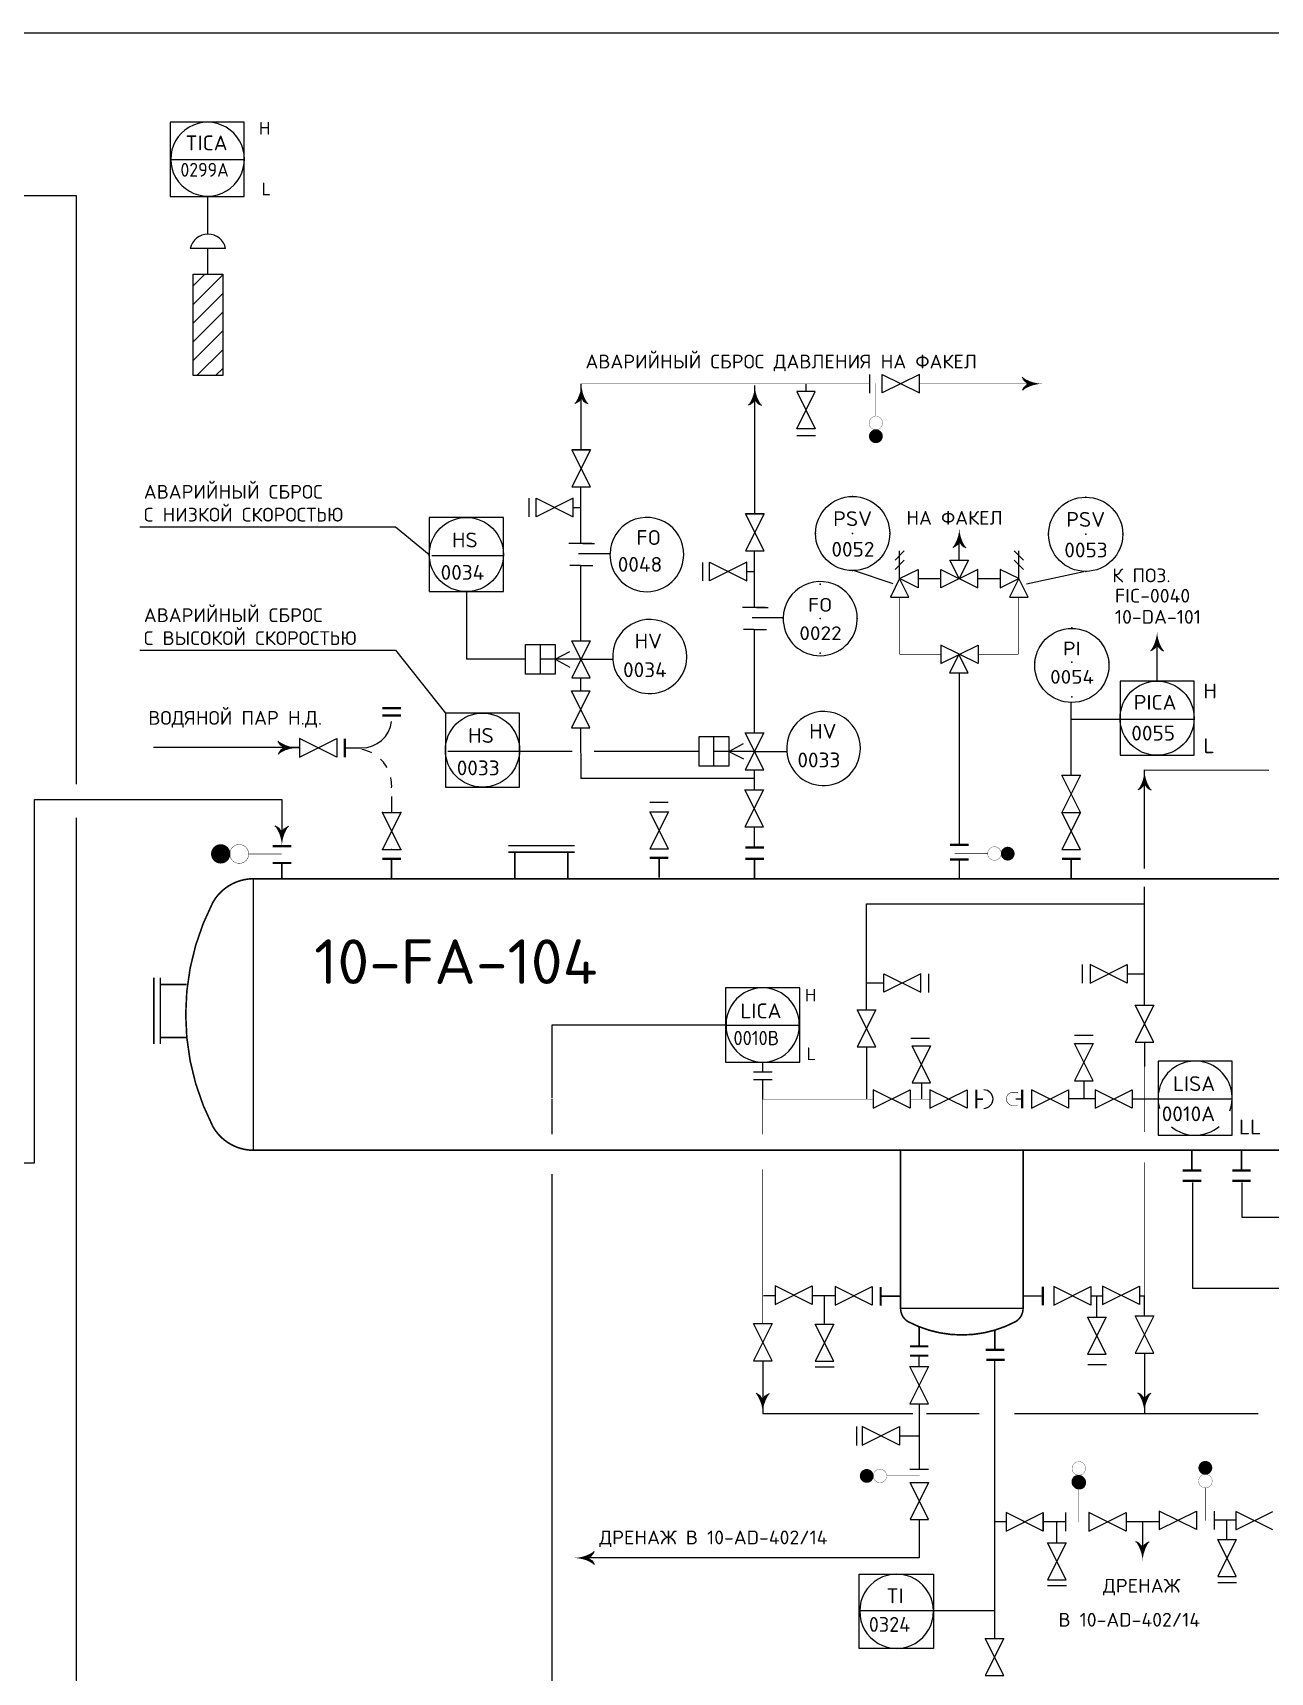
# Model space of a CAD drawing. Extents: x 270 to 589, y 86 to 206.
# Drawn here: x 407.94 to 419.62, y 100.12 to 115.6 of the extents above; entities that cross this region are included whole.
import ezdxf
from ezdxf.enums import TextEntityAlignment as Align

# ---------------------------------------------------------------- set-up
doc = ezdxf.new("R2010")
doc.units = 0
doc.header["$MEASUREMENT"] = 0
for name, pattern in [('DASH', [0.15625, 0.09375, -0.0625]), ('SDASH', [0.09375, 0.046875, -0.046875]), ('SOFTWARE', [0.6875, 0.5, -0.1875])]:
    doc.linetypes.add(name, pattern=pattern)
doc.layers.get('0').update_dxf_attribs({"linetype": 'CONTINUOUS'})
for name, color, linetype in [('IN-ATTRIBS', 7, 'CONTINUOUS'), ('IN-EQUIPMENT', 7, 'CONTINUOUS'), ('IN-INST-TAP', 7, 'CONTINUOUS'), ('IN-INSTRUMENT', 7, 'SDASH'), ('IN-MAJ-PROC', 3, 'CONTINUOUS'), ('IN-MIN-PROC', 7, 'CONTINUOUS')]:
    doc.layers.add(name, color=color, linetype=linetype)
doc.styles.add('ATTRIBS', font='SIMPLEX', dxfattribs={"width": 0.8, "height": 0.125})
doc.styles.add('NARROW', font='simplex', dxfattribs={"width": 0.75, "height": 0.1})
doc.styles.add('S1', font='SIMPLEX.shx')
doc.styles.add('SIMPLEX', font='SIMPLEX')

# ---------------------------------------------------------------- blocks, each defined once
blk = doc.blocks.new('BUBTEXT')
at = {"layer": 'IN-ATTRIBS'}
for p in [(0, 0.25), (-0.25, 0), (0, 0), (0.25, 0), (0, -0.25)]:
    blk.add_point(p, dxfattribs=at)
at = {"layer": 'IN-ATTRIBS', "flags": 1}
for tag, style, width, p in [('IDNUM', 'ATTRIBS', 0.8, (0.009, 0.584)), ('DWGNO', 'ATTRIBS', 0.8, (0.003, 0.447)), ('FILENO', 'ATTRIBS', 0.8, (-0.003, 0.311)), ('LOC', 'ATTRIBS', 0.8, (-0.08, -0.422)), ('SIG', 'ATTRIBS', 0.8, (-0.087, -0.563)), ('INSTALL', 'ATTRIBS', 0.8, (-0.087, -0.699)), ('SERV', 'ATTRIBS', 0.8, (-0.083, -0.838)), ('DATE', 'ATTRIBS', 0.8, (-0.088, -0.969)), ('DES', 'NARROW', 0.75, (-0.087, -1.102)), ('CSYS', 'NARROW', 0.75, (-0.087, -1.243))]:
    blk.add_attdef(tag, text='', height=0.1, dxfattribs=dict(at, style=style, width=width)).set_placement(p, align=Align.CENTER)
at = {"layer": 'IN-ATTRIBS', "style": 'ATTRIBS', "flags": 1}
blk.add_attdef('SYSCDI', text='', height=0.1, dxfattribs=at).set_placement((-0.312, 0.312), align=Align.RIGHT)
at = {"layer": 'IN-ATTRIBS', "style": 'S1'}
for tag, p in [('XT', (0.324, 0.257)), ('A1', (0.323, 0.115)), ('A2', (0.323, -0.035)), ('A3', (0.323, -0.185)), ('RES', (0.323, -0.342))]:
    blk.add_attdef(tag, p, '', height=0.1, dxfattribs=at)
at = {"layer": 'IN-ATTRIBS', "style": 'ATTRIBS'}
blk.add_attdef('SYSCDV', text='', height=0.1, dxfattribs=at).set_placement((-0.312, 0.141), align=Align.RIGHT)
at = {"layer": 'IN-ATTRIBS', "style": 'S1'}
for tag, p in [('INSTTYPE', (0, 0.05)), ('TAGNUM', (0.002, -0.156)), ('MD', (0.402, -0.565)), ('SZ', (0.402, -0.696))]:
    blk.add_attdef(tag, text='', height=0.1, dxfattribs=at).set_placement(p, align=Align.CENTER)

msp = doc.modelspace()

# ---------------------------------------------------------------- hatches: boundary and pattern name
at = {"linetype": 'CONTINUOUS'}
h = msp.add_hatch(dxfattribs=at)
h.set_pattern_fill('ANSI31', style=0)
h.set_pattern_definition([(45, (18.39103, 0.56896), (-0.088388348, 0.088388348), [])])
h.paths.add_polyline_path([(409.455, 113.32), (409.735, 113.32), (409.735, 112.361), (409.455, 112.361)])
h = msp.add_hatch(dxfattribs=at)
h.set_pattern_fill('ANSI31', color=2, scale=0.001, style=0)
h.set_pattern_definition([(45, (135.90050291, 98.81970288), (-8.838834765e-05, 8.838834765e-05), [])])
edge = h.paths.add_edge_path()
edge.add_arc((417.815, 101.917), 0.0638, 180, 360)
edge.add_arc((417.815, 101.917), 0.0637, 0, 180)
at = {"layer": 'IN-MIN-PROC'}
msp.add_hatch(color=2, dxfattribs=at).paths.add_polyline_path([(417.144, 107.786, 1), (417.144, 107.913, 0.362032), (417.082, 107.861, -0.084037), (417.081, 107.84, 0.369801)])

# ---------------------------------------------------------------- linework, layer by layer
at = {"color": 6, "linetype": 'CONTINUOUS'}
msp.add_line((271.084, 115.597), (567.702, 115.597, 0.558), dxfattribs=at)
at = {"linetype": 'CONTINUOUS'}
for p, q in [((409.238, 114.402), (409.938, 114.402)), ((414.481, 106.232), (415.177, 106.232)), ((417.019, 100.702), (415.743, 100.702))]:
    msp.add_line(p, q, dxfattribs=at)
at = {"color": 5, "linetype": 'CONTINUOUS'}
for p, q in [((392.348, 114.062), (408.352, 114.062)), ((408.352, 114.062), (408.352, 108.505)), ((413.115, 110.777), (413.115, 111.312)), ((416.687, 110.623), (416.687, 110.801)), ((414.755, 110.375), (414.755, 110.707)), ((413.116, 109.859), (413.115, 110.568)), ((414.753, 110.173), (414.753, 110.482)), ((416.299, 110.446), (416.512, 110.446)), ((416.862, 110.446), (417.074, 110.446)), ((414.754, 108.991), (414.754, 109.964)), ((413.116, 109.386), (413.116, 109.509)), ((413.117, 108.56), (413.116, 109.037)), ((410.462, 108.85), (409.082, 108.85)), ((414.754, 108.453), (414.754, 108.64)), ((418.436, 108.64), (419.609, 108.637)), ((408.352, 108.188), (408.352, 95.095)), ((414.755, 107.908), (414.755, 108.102)), ((415.81, 106.375), (415.81, 107.376)), ((415.974, 106.628), (415.809, 106.628)), ((418.272, 106.714), (418.437, 106.714)), ((414.831, 105.533), (414.831, 105.718)), ((417.864, 105.707), (417.864, 105.536)), ((417.968, 105.534), (417.719, 105.534)), ((418.888, 104.747), (418.888, 103.749)), ((419.354, 104.747), (419.354, 104.419)), ((419.354, 104.419), (419.715, 104.419)), ((415.415, 103.409), (415.415, 103.678)), ((417.985, 103.475), (417.985, 103.675)), ((418.435, 103.486), (418.435, 103.677)), ((418.888, 103.749), (419.708, 103.749)), ((414.831, 103.064), (414.831, 102.565)), ((418.435, 103.136), (418.435, 102.569)), ((414.831, 102.565), (416.248, 102.565)), ((416.377, 102.565), (416.873, 102.565)), ((417.207, 102.565), (419.507, 102.565)), ((416.121, 102.355), (416.313, 102.355)), ((417.019, 101.546), (417.126, 101.546)), ((417.479, 101.546), (417.694, 101.546)), ((417.608, 101.345), (417.608, 101.546)), ((418.261, 101.546), (418.576, 101.546)), ((419.097, 101.561), (419.297, 101.561))]:
    msp.add_line(p, q, dxfattribs=at)
at = {"color": 7, "linetype": 'CONTINUOUS'}
for p, q in [((409.595, 113.697), (409.595, 114.056)), ((409.595, 113.56), (409.428, 113.56)), ((409.595, 113.32), (409.595, 113.56)), ((409.761, 113.56), (409.595, 113.56)), ((408.951, 110.934), (411.365, 110.934)), ((411.365, 110.934), (411.684, 110.673)), ((412.382, 110.66), (411.707, 110.66)), ((413.386, 110.68), (413.093, 110.68)), ((414.753, 110.482), (414.754, 110.707)), ((415.024, 110.075), (414.731, 110.075)), ((408.951, 109.769), (411.365, 109.769)), ((411.365, 109.769), (411.836, 109.177)), ((412.873, 109.684), (413.012, 109.756)), ((412.593, 109.684), (412.034, 109.684)), ((412.873, 109.684), (413.012, 109.611)), ((418.902, 109.115), (418.227, 109.115)), ((410.46, 108.848), (410.395, 108.848)), ((412.534, 108.815), (411.859, 108.815)), ((414.511, 108.815), (414.65, 108.888)), ((414.511, 108.815), (414.65, 108.743)), ((414.481, 106.232), (412.84, 106.232)), ((412.84, 106.232), (412.84, 105.542)), ((414.831, 105.789), (414.831, 105.882))]:
    msp.add_line(p, q, dxfattribs=at)
at = {"color": 2}
for p, q in [((415.96, 112.198), (415.96, 112.373)), ((415.96, 112.373), (416.31, 112.198)), ((416.31, 112.373), (415.96, 112.198)), ((416.31, 112.198), (416.31, 112.373)), ((416.081, 110.621), (416.168, 110.708)), ((416.124, 110.446), (416.124, 110.708)), ((417.206, 110.708), (417.293, 110.621)), ((417.249, 110.446), (417.249, 110.708)), ((416.081, 110.533), (416.168, 110.621)), ((416.124, 110.446), (416.299, 110.533)), ((416.299, 110.533), (416.299, 110.358)), ((416.599, 110.621), (416.774, 110.621)), ((416.687, 110.446), (416.599, 110.621)), ((416.774, 110.621), (416.687, 110.446)), ((417.249, 110.446), (417.074, 110.533)), ((417.074, 110.533), (417.074, 110.358)), ((417.206, 110.621), (417.293, 110.533)), ((416.124, 110.446), (416.037, 110.271)), ((416.299, 110.358), (416.124, 110.446)), ((416.212, 110.271), (416.124, 110.446)), ((417.074, 110.358), (417.249, 110.446)), ((417.249, 110.446), (417.162, 110.271)), ((417.337, 110.271), (417.249, 110.446)), ((416.037, 110.271), (416.212, 110.271)), ((417.162, 110.271), (417.337, 110.271)), ((412.733, 109.544), (412.733, 109.824)), ((416.684, 109.73), (416.596, 109.555)), ((416.771, 109.555), (416.684, 109.73)), ((413.121, 109.684), (412.733, 109.684)), ((416.596, 109.555), (416.771, 109.555)), ((413.025, 109.386), (413.2, 109.386)), ((413.2, 109.386), (413.025, 109.036)), ((413.2, 109.036), (413.025, 109.386)), ((413.025, 109.036), (413.2, 109.036)), ((414.371, 108.675), (414.371, 108.955)), ((414.759, 108.815), (414.371, 108.815)), ((414.664, 108.452), (414.839, 108.452)), ((414.839, 108.452), (414.664, 108.102)), ((414.839, 108.102), (414.664, 108.452)), ((414.664, 108.102), (414.839, 108.102)), ((416.231, 106.108), (416.406, 106.108)), ((416.416, 105.687), (416.241, 106.037)), ((416.241, 106.037), (416.416, 106.037)), ((416.416, 106.037), (416.241, 105.687)), ((417.776, 106.136), (417.951, 106.136)), ((417.951, 106.057), (417.776, 105.707)), ((417.951, 105.707), (417.776, 106.057)), ((417.776, 106.057), (417.951, 106.057)), ((414.744, 105.789), (414.919, 105.789)), ((414.744, 105.718), (414.919, 105.718)), ((416.241, 105.687), (416.416, 105.687)), ((417.776, 105.707), (417.951, 105.707)), ((416.397, 101.566), (416.222, 101.916)), ((416.397, 101.916), (416.222, 101.566)), ((416.222, 101.916), (416.397, 101.916)), ((416.222, 101.566), (416.397, 101.566)), ((418.575, 101.47), (418.925, 101.645)), ((418.925, 101.47), (418.575, 101.645)), ((418.925, 101.645), (418.925, 101.47)), ((419.647, 101.467), (419.297, 101.642)), ((419.297, 101.467), (419.647, 101.642))]:
    msp.add_line(p, q, dxfattribs=at)
at = {"color": 2, "linetype": 'CONTINUOUS'}
for p, q in [((415.329, 111.794), (415.154, 111.794)), ((412.627, 111.028), (412.627, 111.204)), ((413.22, 110.777), (413.001, 110.777)), ((413.134, 110.777), (413.244, 110.777)), ((413.11, 110.568), (413.011, 110.568)), ((413.11, 110.568), (413.229, 110.568)), ((414.265, 110.423), (414.265, 110.599)), ((414.859, 110.173), (414.639, 110.173)), ((414.772, 110.173), (414.882, 110.173)), ((414.748, 109.964), (414.649, 109.964)), ((414.748, 109.964), (414.867, 109.964)), ((413.066, 109.509), (413.153, 109.509)), ((417.846, 106.802), (417.846, 106.628)), ((416.401, 106.54), (416.401, 106.715)), ((416.308, 103.008), (416.308, 103.112)), ((415.328, 103.005), (415.506, 103.005)), ((417.899, 103.029), (418.076, 103.029)), ((415.717, 102.442), (415.717, 102.264)), ((417.291, 101.546), (417.311, 101.546)), ((417.521, 100.942), (417.699, 100.942)), ((419.126, 100.972), (419.304, 100.972))]:
    msp.add_line(p, q, dxfattribs=at)
at = {"color": 3, "linetype": 'CONTINUOUS'}
for p, q in [((407.956, 108.36), (408.746, 108.36)), ((408.746, 108.36), (410.293, 108.36)), ((400.118, 104.931), (407.956, 104.931))]:
    msp.add_line(p, q, dxfattribs=at)
for points in [[(409.938, 114.348), (409.938, 114.752), (409.238, 114.752), (409.238, 114.348)], [(409.238, 114.348), (409.238, 114.052), (409.938, 114.052), (409.938, 114.348)], [(415.181, 106.178), (415.181, 106.582), (414.481, 106.582), (414.481, 106.178)], [(414.481, 106.178), (414.481, 105.882), (415.181, 105.882), (415.181, 106.178)], [(415.743, 100.645), (415.743, 101.049), (416.443, 101.049), (416.443, 100.645)], [(416.443, 100.645), (416.443, 100.349), (415.743, 100.349), (415.743, 100.645)]]:
    msp.add_lwpolyline(points)
at = {"color": 7, "linetype": 'CONTINUOUS'}
msp.add_lwpolyline([(409.455, 113.32), (409.735, 113.32), (409.735, 112.361), (409.455, 112.361)], close=True, dxfattribs=at)
at = {"color": 5}
for points in [[(417.345, 112.284, -0.206864), (417.283, 112.347)], [(417.345, 112.284, 0.206864), (417.283, 112.222)], [(413.119, 112.159, -0.206864), (413.057, 112.097, -0.206864)], [(413.119, 112.159, 0.206864), (413.182, 112.097, 0.206864)], [(414.757, 112.143, -0.206864), (414.695, 112.081, -0.206864)], [(414.757, 112.143, 0.206864), (414.82, 112.081, 0.206864)], [(416.687, 110.801, -0.206864), (416.625, 110.738, -0.206864)], [(416.687, 110.801, 0.206864), (416.75, 110.738, 0.206864)], [(410.321, 108.85, -0.206864), (410.258, 108.912, -0.206864)], [(410.321, 108.85, 0.206864), (410.258, 108.787, 0.206864)], [(418.436, 108.514, -0.206864), (418.373, 108.451, -0.206864)], [(418.436, 108.514, 0.206864), (418.498, 108.451, 0.206864)], [(414.831, 102.69, 0.206864), (414.769, 102.753, 0.206864)], [(414.831, 102.69, -0.206864), (414.894, 102.753, -0.206864)], [(418.435, 102.695, 0.206864), (418.372, 102.758, 0.206864)], [(418.435, 102.695, -0.206864), (418.497, 102.758, -0.206864)], [(418.417, 101.292, 0.206864), (418.355, 101.355, 0.206864)], [(418.417, 101.292, -0.206864), (418.48, 101.355, -0.206864)], [(413.177, 101.203, 0.206864), (413.24, 101.265, 0.206864)], [(413.177, 101.203, -0.206864), (413.24, 101.14, -0.206864)]]:
    msp.add_lwpolyline(points, format="xyb", dxfattribs=at)
at = {"color": 2}
for points in [[(415.153, 112.21), (415.328, 111.86), (415.153, 111.86), (415.328, 112.21)], [(413.206, 111.312), (413.031, 111.662), (413.206, 111.662), (413.031, 111.312)], [(413.042, 111.205), (412.692, 111.03), (412.692, 111.205), (413.042, 111.03)], [(414.844, 110.707), (414.669, 111.057), (414.844, 111.057), (414.669, 110.707)], [(414.68, 110.6), (414.33, 110.425), (414.33, 110.6), (414.68, 110.425)], [(416.862, 110.533), (416.512, 110.358), (416.512, 110.533), (416.862, 110.358)], [(412.593, 109.544), (412.593, 109.824), (412.873, 109.824), (412.873, 109.544)], [(413.204, 109.509), (413.029, 109.859), (413.204, 109.859), (413.029, 109.509)], [(416.864, 109.643), (416.514, 109.818), (416.514, 109.643), (416.864, 109.818)], [(410.46, 108.76), (410.81, 108.935), (410.81, 108.76), (410.46, 108.935)], [(414.231, 108.675), (414.231, 108.955), (414.511, 108.955), (414.511, 108.675)], [(414.842, 108.64), (414.667, 108.99), (414.842, 108.99), (414.667, 108.64)], [(417.83, 108.239), (417.655, 108.589), (417.83, 108.589), (417.655, 108.239)], [(411.416, 107.888), (411.241, 108.238), (411.416, 108.238), (411.241, 107.888)], [(413.942, 107.894), (413.767, 108.244), (413.942, 108.244), (413.767, 107.894)], [(417.83, 107.889), (417.655, 108.239), (417.83, 108.239), (417.655, 107.889)], [(417.922, 106.627), (418.272, 106.802), (418.272, 106.627), (417.922, 106.802)], [(416.324, 106.716), (415.974, 106.541), (415.974, 106.716), (416.324, 106.541)], [(415.898, 106.025), (415.723, 106.375), (415.898, 106.375), (415.723, 106.025)], [(418.523, 106.069), (418.348, 106.419), (418.523, 106.419), (418.348, 106.069)], [(415.873, 105.446), (416.223, 105.621), (416.223, 105.446), (415.873, 105.621)], [(416.41, 105.446), (416.76, 105.621), (416.76, 105.446), (416.41, 105.621)], [(417.369, 105.447), (417.719, 105.622), (417.719, 105.447), (417.369, 105.622)], [(417.968, 105.447), (418.318, 105.622), (418.318, 105.447), (417.968, 105.622)], [(414.949, 103.595), (415.299, 103.77), (415.299, 103.595), (414.949, 103.77)], [(415.516, 103.588), (415.866, 103.763), (415.866, 103.588), (415.516, 103.763)], [(417.58, 103.588), (417.93, 103.763), (417.93, 103.588), (417.58, 103.763)], [(418.038, 103.593), (418.388, 103.768), (418.388, 103.593), (418.038, 103.768)], [(414.919, 103.064), (414.744, 103.414), (414.919, 103.414), (414.744, 103.064)], [(415.502, 103.059), (415.327, 103.409), (415.502, 103.409), (415.327, 103.059)], [(418.073, 103.125), (417.898, 103.475), (418.073, 103.475), (417.898, 103.125)], [(418.522, 103.136), (418.347, 103.486), (418.522, 103.486), (418.347, 103.136)], [(416.396, 102.658), (416.221, 103.008), (416.396, 103.008), (416.221, 102.658)], [(415.771, 102.267), (416.121, 102.442), (416.121, 102.267), (415.771, 102.442)], [(417.13, 101.455), (417.48, 101.63), (417.48, 101.455), (417.13, 101.63)], [(417.911, 101.456), (418.261, 101.631), (418.261, 101.456), (417.911, 101.631)], [(419.301, 101.026), (419.126, 101.376), (419.301, 101.376), (419.126, 101.026)], [(417.695, 100.995), (417.52, 101.345), (417.695, 101.345), (417.52, 100.995)], [(417.106, 100.092), (416.931, 100.442), (417.106, 100.442), (416.931, 100.092)]]:
    msp.add_lwpolyline(points, close=True, dxfattribs=at)
for points, const_width in [([(415.899, 111.976), (415.899, 112.289)], 0.005), ([(409.979, 107.847), (410.291, 107.847)], 0.005), ([(414.667, 107.908), (414.842, 107.908)], 0.021), ([(416.957, 107.853), (416.644, 107.853)], 0.005), ([(416.848, 105.446), (416.848, 105.621)], 0.021), ([(416.91, 105.533), (416.848, 105.533)], 0.015), ([(417.219, 105.534), (417.281, 105.534)], 0.015), ([(417.281, 105.622), (417.281, 105.447)], 0.021), ([(418.971, 104.761), (418.796, 104.761)], 0.021), ([(419.439, 104.761), (419.264, 104.761)], 0.021), ([(416.001, 101.977), (416.313, 101.977)], 0.005), ([(417.815, 101.855), (417.815, 101.542)], 0.005), ([(419.01, 101.866), (419.01, 101.553)], 0.005)]:
    msp.add_lwpolyline(points, dxfattribs=dict(at, const_width=const_width))
for points, const_width in [([(415.963, 111.914, 1), (415.836, 111.914, 1)], 0.0025), ([(415.932, 111.789, 1), (415.867, 111.789, 1)], 0.065), ([(409.715, 107.893, -1), (409.715, 107.802, -1)], 0.091), ([(409.89, 107.936, -1), (409.89, 107.758, -1)], 0.0035), ([(417.019, 107.787, 1), (417.019, 107.915, 1)], 0.0025), ([(417.144, 107.786, 1), (417.144, 107.913, 1)], 0.0025), ([(415.813, 101.944, 1), (415.813, 102.009, 1)], 0.065), ([(415.938, 101.913, 1), (415.938, 102.04, 1)], 0.0025), ([(417.751, 102.048, 1), (417.879, 102.048, 1)], 0.0025), ([(417.751, 101.917, 1), (417.879, 101.917, 1)], 0.0025), ([(418.977, 102.053, 1), (419.042, 102.053, 1)], 0.065), ([(418.946, 101.928, 1), (419.074, 101.928, 1)], 0.0025)]:
    msp.add_lwpolyline(points, format="xyb", close=True, dxfattribs=dict(at, const_width=const_width))
for points in [[(411.684, 111.023), (411.684, 110.323), (412.384, 110.323), (412.384, 111.023)], [(418.204, 109.478), (418.204, 108.778), (418.904, 108.778), (418.904, 109.478)], [(411.836, 109.177), (411.836, 108.477), (412.536, 108.477), (412.536, 109.177)], [(418.563, 105.892), (418.563, 105.192), (419.263, 105.192), (419.263, 105.892)]]:
    msp.add_lwpolyline(points, close=True)
for points in [[(418.554, 109.826, -0.206864), (418.491, 109.764, -0.206864)], [(418.554, 109.826, 0.206864), (418.616, 109.764, 0.206864)]]:
    msp.add_lwpolyline(points, format="xyb")
at = {"color": 3}
for points in [[(410.293, 108.045, 0.206864), (410.23, 108.108, 0.206864)], [(410.293, 108.045, -0.206864), (410.355, 108.108, -0.206864)]]:
    msp.add_lwpolyline(points, format="xyb", dxfattribs=at)
at = {"color": 6}
for points, const_width in [([(412.43, 107.925), (413.055, 107.925)], 0.015), ([(412.43, 107.863), (413.055, 107.863)], 0.015), ([(412.492, 107.613), (412.492, 107.863)], 0.015), ([(412.992, 107.613), (412.992, 107.863)], 0.015), ([(411.241, 107.8), (411.416, 107.8)], 0.021), ([(411.328, 107.613), (411.328, 107.8)], 0.015), ([(413.765, 107.81), (413.94, 107.81)], 0.021), ([(413.853, 107.622), (413.853, 107.81)], 0.015), ([(414.667, 107.8), (414.842, 107.8)], 0.021), ([(414.755, 107.613), (414.755, 107.8)], 0.015), ([(416.6, 107.795), (416.775, 107.795)], 0.021), ([(416.687, 107.608), (416.687, 107.795)], 0.015), ([(417.657, 107.8), (417.832, 107.8)], 0.021), ([(417.744, 107.613), (417.744, 107.8)], 0.015), ([(409.083, 106.053), (409.083, 106.678)], 0.015), ([(409.145, 106.053), (409.145, 106.678)], 0.015), ([(409.395, 106.615), (409.145, 106.615)], 0.015), ([(409.395, 106.115), (409.145, 106.115)], 0.015), ([(418.883, 105.047), (418.883, 104.86)], 0.015), ([(419.352, 105.047), (419.352, 104.86)], 0.015), ([(418.971, 104.86), (418.796, 104.86)], 0.021), ([(419.439, 104.86), (419.264, 104.86)], 0.021), ([(415.945, 103.585), (415.945, 103.76)], 0.021), ([(416.133, 103.672), (415.945, 103.672)], 0.015), ([(417.289, 103.675), (417.476, 103.675)], 0.015), ([(417.476, 103.763), (417.476, 103.588)], 0.021), ([(416.308, 103.387), (416.308, 103.2)], 0.015), ([(417.023, 103.354), (417.023, 103.167)], 0.015), ([(416.396, 103.2), (416.221, 103.2)], 0.021), ([(417.111, 103.167), (416.936, 103.167)], 0.021)]:
    msp.add_lwpolyline(points, dxfattribs=dict(at, const_width=const_width))
for centre in [(415.68, 110.871), (417.88, 110.864), (412.034, 110.673), (417.749, 109.626), (418.554, 109.128), (412.186, 108.827)]:
    msp.add_circle(centre, 0.35)
for centre, radius, start, end in [((409.591, 114.404), 0.348, 359.6548, 180.3452), ((409.591, 114.404), 0.348, 180.3411, 1.0315), ((413.738, 110.675), 0.348, 350.7883, 179.088), ((413.737, 110.67), 0.348, 178.2487, 351.6276), ((415.374, 110.068), 0.35, 351.1529, 178.7825), ((413.765, 109.71), 0.35, 351.1529, 184.341), ((415.374, 110.068), 0.35, 178.7825, 351.1529), ((413.765, 109.71), 0.35, 184.341, 351.1529), ((415.405, 108.844), 0.348, 350.7637, 184.7005), ((415.405, 108.839), 0.347, 183.8907, 351.5735), ((414.831, 106.236), 0.346, 359.282, 180.718), ((414.831, 106.228), 0.346, 179.3795, 0.6205), ((418.913, 105.542), 0.35, 340.0801, 196.0164), ((418.913, 105.542), 0.35, 230.3081, 310.3131), ((416.095, 100.701), 0.348, 359.6548, 180.3452), ((416.095, 100.697), 0.348, 179.6548, 0.3452)]:
    msp.add_arc(centre, radius, start, end)
at = {"color": 7, "linetype": 'CONTINUOUS'}
msp.add_arc((409.595, 113.527), 0.17, 11.2105, 168.7895, dxfattribs=at)
at = {"color": 5, "linetype": 'DASH'}
msp.add_arc((410.983, 108.493), 0.346, 356.2622, 94.5941, dxfattribs=at)
at = {"color": 5}
for points in [[(417.317, 112.325), (417.291, 112.33), (417.283, 112.347)], [(413.108, 112.205), (413.101, 112.128), (413.095, 112.167), (413.088, 112.115)], [(413.116, 112.244), (413.111, 112.143), (413.108, 112.205), (413.101, 112.128)], [(413.119, 112.284), (413.119, 112.159), (413.116, 112.244), (413.111, 112.143)], [(413.119, 112.284), (413.119, 112.159), (413.123, 112.244), (413.127, 112.143)], [(413.123, 112.244), (413.127, 112.143), (413.131, 112.205), (413.138, 112.128)], [(413.131, 112.205), (413.138, 112.128), (413.143, 112.167), (413.151, 112.115)], [(414.746, 112.189), (414.739, 112.112), (414.733, 112.151), (414.726, 112.1)], [(414.754, 112.228), (414.749, 112.127), (414.746, 112.189), (414.739, 112.112)], [(414.757, 112.268), (414.757, 112.143), (414.754, 112.228), (414.749, 112.127)], [(414.757, 112.268), (414.757, 112.143), (414.761, 112.228), (414.765, 112.127)], [(414.761, 112.228), (414.765, 112.127), (414.769, 112.189), (414.776, 112.112)], [(414.769, 112.189), (414.776, 112.112), (414.781, 112.151), (414.789, 112.1)], [(417.317, 112.243), (417.291, 112.238), (417.283, 112.222)], [(417.353, 112.308), (417.302, 112.316), (417.317, 112.325), (417.291, 112.33)], [(417.353, 112.26), (417.302, 112.253), (417.317, 112.243), (417.291, 112.238)], [(417.391, 112.296), (417.314, 112.303), (417.353, 112.308), (417.302, 112.316)], [(417.391, 112.273), (417.314, 112.266), (417.353, 112.26), (417.302, 112.253)], [(417.43, 112.288), (417.329, 112.292), (417.391, 112.296), (417.314, 112.303)], [(417.43, 112.281), (417.329, 112.276), (417.391, 112.273), (417.314, 112.266)], [(417.47, 112.284), (417.345, 112.284), (417.43, 112.288), (417.329, 112.292)], [(417.47, 112.284), (417.345, 112.284), (417.43, 112.281), (417.329, 112.276)], [(413.078, 112.131), (413.073, 112.105), (413.057, 112.097)], [(413.095, 112.167), (413.088, 112.115), (413.078, 112.131), (413.073, 112.105)], [(413.143, 112.167), (413.151, 112.115), (413.16, 112.131), (413.165, 112.105)], [(413.16, 112.131), (413.165, 112.105), (413.182, 112.097)], [(414.716, 112.115), (414.711, 112.089), (414.695, 112.081)], [(414.733, 112.151), (414.726, 112.1), (414.716, 112.115), (414.711, 112.089)], [(414.781, 112.151), (414.789, 112.1), (414.799, 112.115), (414.804, 112.089)], [(414.799, 112.115), (414.804, 112.089), (414.82, 112.081)], [(416.663, 110.809), (416.656, 110.757), (416.646, 110.772), (416.641, 110.746)], [(416.676, 110.847), (416.669, 110.77), (416.663, 110.809), (416.656, 110.757)], [(416.684, 110.886), (416.679, 110.785), (416.676, 110.847), (416.669, 110.77)], [(416.687, 110.926), (416.687, 110.801), (416.684, 110.886), (416.679, 110.785)], [(416.687, 110.926), (416.687, 110.801), (416.69, 110.886), (416.695, 110.785)], [(416.69, 110.886), (416.695, 110.785), (416.699, 110.847), (416.706, 110.77)], [(416.699, 110.847), (416.706, 110.77), (416.711, 110.809), (416.719, 110.757)], [(416.711, 110.809), (416.719, 110.757), (416.728, 110.772), (416.733, 110.746)], [(416.646, 110.772), (416.641, 110.746), (416.625, 110.738)], [(416.728, 110.772), (416.733, 110.746), (416.75, 110.738)], [(410.292, 108.891), (410.266, 108.896), (410.258, 108.912)], [(410.292, 108.809), (410.266, 108.804), (410.258, 108.787)], [(410.328, 108.874), (410.277, 108.881), (410.292, 108.891), (410.266, 108.896)], [(410.328, 108.826), (410.277, 108.818), (410.292, 108.809), (410.266, 108.804)], [(410.367, 108.861), (410.29, 108.868), (410.328, 108.874), (410.277, 108.881)], [(410.367, 108.838), (410.29, 108.831), (410.328, 108.826), (410.277, 108.818)], [(410.406, 108.853), (410.304, 108.858), (410.367, 108.861), (410.29, 108.868)], [(410.406, 108.846), (410.304, 108.842), (410.367, 108.838), (410.29, 108.831)], [(410.446, 108.85), (410.321, 108.85), (410.406, 108.853), (410.304, 108.858)], [(410.446, 108.85), (410.321, 108.85), (410.406, 108.846), (410.304, 108.842)], [(418.436, 108.639), (418.436, 108.514), (418.432, 108.599), (418.428, 108.498)], [(418.436, 108.639), (418.436, 108.514), (418.439, 108.599), (418.444, 108.498)], [(418.395, 108.485), (418.389, 108.459), (418.373, 108.451)], [(418.412, 108.522), (418.404, 108.47), (418.395, 108.485), (418.389, 108.459)], [(418.424, 108.56), (418.417, 108.483), (418.412, 108.522), (418.404, 108.47)], [(418.432, 108.599), (418.428, 108.498), (418.424, 108.56), (418.417, 108.483)], [(418.439, 108.599), (418.444, 108.498), (418.447, 108.56), (418.454, 108.483)], [(418.447, 108.56), (418.454, 108.483), (418.46, 108.522), (418.467, 108.47)], [(418.46, 108.522), (418.467, 108.47), (418.477, 108.485), (418.482, 108.459)], [(418.477, 108.485), (418.482, 108.459), (418.498, 108.451)], [(414.79, 102.719), (414.785, 102.745), (414.769, 102.753)], [(414.807, 102.683), (414.8, 102.734), (414.79, 102.719), (414.785, 102.745)], [(414.856, 102.683), (414.863, 102.734), (414.873, 102.719), (414.878, 102.745)], [(414.873, 102.719), (414.878, 102.745), (414.894, 102.753)], [(418.394, 102.724), (418.388, 102.749), (418.372, 102.758)], [(418.411, 102.687), (418.403, 102.739), (418.394, 102.724), (418.388, 102.749)], [(418.459, 102.687), (418.466, 102.739), (418.476, 102.724), (418.481, 102.749)], [(418.476, 102.724), (418.481, 102.749), (418.497, 102.758)], [(414.82, 102.645), (414.813, 102.721), (414.807, 102.683), (414.8, 102.734)], [(414.828, 102.605), (414.823, 102.707), (414.82, 102.645), (414.813, 102.721)], [(414.831, 102.565), (414.831, 102.69), (414.828, 102.605), (414.823, 102.707)], [(414.831, 102.565), (414.831, 102.69), (414.835, 102.605), (414.84, 102.707)], [(414.835, 102.605), (414.84, 102.707), (414.843, 102.645), (414.85, 102.721)], [(414.843, 102.645), (414.85, 102.721), (414.856, 102.683), (414.863, 102.734)], [(418.423, 102.649), (418.416, 102.726), (418.411, 102.687), (418.403, 102.739)], [(418.431, 102.61), (418.427, 102.711), (418.423, 102.649), (418.416, 102.726)], [(418.435, 102.57), (418.435, 102.695), (418.431, 102.61), (418.427, 102.711)], [(418.435, 102.57), (418.435, 102.695), (418.438, 102.61), (418.443, 102.711)], [(418.438, 102.61), (418.443, 102.711), (418.446, 102.649), (418.453, 102.726)], [(418.446, 102.649), (418.453, 102.726), (418.459, 102.687), (418.466, 102.739)], [(418.376, 101.321), (418.371, 101.347), (418.355, 101.355)], [(418.458, 101.321), (418.463, 101.347), (418.48, 101.355)], [(413.052, 101.203), (413.177, 101.203), (413.092, 101.206), (413.194, 101.211)], [(413.052, 101.203), (413.177, 101.203), (413.092, 101.199), (413.194, 101.195)], [(413.092, 101.206), (413.194, 101.211), (413.132, 101.214), (413.208, 101.221)], [(413.092, 101.199), (413.194, 101.195), (413.132, 101.191), (413.208, 101.184)], [(413.132, 101.214), (413.208, 101.221), (413.17, 101.227), (413.221, 101.234)], [(413.17, 101.227), (413.221, 101.234), (413.206, 101.244), (413.232, 101.249)], [(413.206, 101.244), (413.232, 101.249), (413.24, 101.265)], [(418.393, 101.284), (418.386, 101.336), (418.376, 101.321), (418.371, 101.347)], [(418.406, 101.246), (418.399, 101.323), (418.393, 101.284), (418.386, 101.336)], [(418.414, 101.207), (418.409, 101.308), (418.406, 101.246), (418.399, 101.323)], [(418.417, 101.167), (418.417, 101.292), (418.414, 101.207), (418.409, 101.308)], [(418.417, 101.167), (418.417, 101.292), (418.42, 101.207), (418.425, 101.308)], [(418.42, 101.207), (418.425, 101.308), (418.429, 101.246), (418.436, 101.323)], [(418.429, 101.246), (418.436, 101.323), (418.441, 101.284), (418.449, 101.336)], [(418.441, 101.284), (418.449, 101.336), (418.458, 101.321), (418.463, 101.347)], [(413.132, 101.191), (413.208, 101.184), (413.17, 101.179), (413.221, 101.171)], [(413.17, 101.179), (413.221, 101.171), (413.206, 101.161), (413.232, 101.156)], [(413.206, 101.161), (413.232, 101.156), (413.24, 101.14)]]:
    msp.add_solid(points, dxfattribs=at)
for points in [[(418.542, 109.872), (418.535, 109.795), (418.53, 109.834), (418.522, 109.782)], [(418.551, 109.911), (418.546, 109.81), (418.542, 109.872), (418.535, 109.795)], [(418.554, 109.951), (418.554, 109.826), (418.551, 109.911), (418.546, 109.81)], [(418.554, 109.951), (418.554, 109.826), (418.557, 109.911), (418.562, 109.81)], [(418.557, 109.911), (418.562, 109.81), (418.565, 109.872), (418.572, 109.795)], [(418.565, 109.872), (418.572, 109.795), (418.578, 109.834), (418.585, 109.782)], [(418.513, 109.798), (418.508, 109.772), (418.491, 109.764)], [(418.53, 109.834), (418.522, 109.782), (418.513, 109.798), (418.508, 109.772)], [(418.578, 109.834), (418.585, 109.782), (418.595, 109.798), (418.6, 109.772)], [(418.595, 109.798), (418.6, 109.772), (418.616, 109.764)], [(410.293, 107.92), (410.293, 108.045), (410.289, 107.96), (410.285, 108.061)], [(410.293, 107.92), (410.293, 108.045), (410.296, 107.96), (410.301, 108.061)]]:
    msp.add_solid(points)
at = {"color": 3}
for points in [[(410.251, 108.074), (410.246, 108.1), (410.23, 108.108)], [(410.269, 108.037), (410.261, 108.089), (410.251, 108.074), (410.246, 108.1)], [(410.281, 107.999), (410.274, 108.076), (410.269, 108.037), (410.261, 108.089)], [(410.289, 107.96), (410.285, 108.061), (410.281, 107.999), (410.274, 108.076)], [(410.296, 107.96), (410.301, 108.061), (410.304, 107.999), (410.311, 108.076)], [(410.304, 107.999), (410.311, 108.076), (410.317, 108.037), (410.324, 108.089)], [(410.317, 108.037), (410.324, 108.089), (410.334, 108.074), (410.339, 108.1)], [(410.334, 108.074), (410.339, 108.1), (410.355, 108.108)]]:
    msp.add_solid(points, dxfattribs=at)
at = {"layer": 'IN-ATTRIBS', "color": 2}
for p in [(411.241, 108.238), (411.328, 108.238), (411.416, 108.238), (411.241, 107.888), (411.328, 107.888), (411.416, 107.888)]:
    msp.add_point(p, dxfattribs=at)
at = {"layer": 'IN-EQUIPMENT', "color": 2}
for p, q in [((415.839, 112.372), (415.839, 112.197)), ((413.207, 111.661), (413.032, 111.661)), ((414.845, 111.056), (414.67, 111.056)), ((413.765, 108.336), (413.94, 108.336)), ((416.396, 102.037), (416.221, 102.037)), ((417.479, 101.454), (417.479, 101.629)), ((417.694, 101.455), (417.694, 101.63)), ((419.097, 101.47), (419.097, 101.645))]:
    msp.add_line(p, q, dxfattribs=at)
at = {"layer": 'IN-EQUIPMENT', "color": 6}
for p, q in [((410.026, 105.05), (410.026, 107.613)), ((417.289, 103.557), (416.133, 103.557))]:
    msp.add_line(p, q, dxfattribs=at)
at = {"layer": 'IN-EQUIPMENT', "color": 2, "const_width": 0.021}
for points in [[(411.241, 109.223), (411.416, 109.223)], [(411.241, 109.154), (411.416, 109.154)], [(410.887, 108.76), (410.887, 108.935)], [(410.206, 107.92), (410.381, 107.92)], [(416.6, 107.933), (416.775, 107.933)], [(416.396, 103.112), (416.221, 103.112)], [(417.116, 103.072), (416.941, 103.072)]]:
    msp.add_lwpolyline(points, dxfattribs=at)
at = {"layer": 'IN-EQUIPMENT', "color": 6}
for points, const_width in [([(410.206, 107.761), (410.381, 107.761)], 0.021), ([(410.293, 107.611), (410.293, 107.757)], 0.015)]:
    msp.add_lwpolyline(points, dxfattribs=dict(at, const_width=const_width))
at = {"layer": 'IN-EQUIPMENT', "color": 6, "const_width": 0.015}
msp.add_lwpolyline([(410.026, 105.05), (419.932, 105.05, 0.267949), (420.315, 105.272, 0.242718), (420.315, 107.392, 0.267949), (419.932, 107.613), (410.026, 107.613, 0.267949), (409.642, 107.392, 0.242718), (409.642, 105.272, 0.267949)], format="xyb", close=True, dxfattribs=at)
for points in [[(416.133, 105.057), (416.133, 103.557, 0.267949), (416.205, 103.432, 0.247057), (417.217, 103.432, 0.267949), (417.289, 103.557), (417.289, 103.636, 0.254145)], [(417.289, 103.636), (417.289, 105.05, 0.267949)]]:
    msp.add_lwpolyline(points, format="xyb", dxfattribs=at)
at = {"layer": 'IN-INST-TAP', "color": 7}
for p, q in [((416.062, 110.396), (415.687, 110.521)), ((418.227, 109.115), (417.744, 109.115))]:
    msp.add_line(p, q, dxfattribs=at)
at = {"layer": 'IN-MAJ-PROC', "color": 3}
msp.add_line((410.293, 108.36), (410.293, 108.037), dxfattribs=at)
at = {"layer": 'IN-MAJ-PROC', "color": 5}
msp.add_line((417.019, 103.072), (417.019, 100.442), dxfattribs=at)
at = {"layer": 'IN-MIN-PROC', "color": 5}
for p, q in [((413.119, 111.661), (413.119, 112.284)), ((414.757, 111.056), (414.757, 112.268)), ((416.685, 109.555), (416.687, 107.933)), ((410.887, 108.848), (411.043, 108.848)), ((418.436, 107.71), (418.436, 108.64)), ((414.754, 108.56), (413.116, 108.56)), ((411.328, 108.39), (411.328, 108.238)), ((418.436, 106.419), (418.436, 107.537)), ((415.81, 107.376), (418.436, 107.376)), ((415.81, 106.025), (415.81, 105.533)), ((418.436, 106.069), (418.436, 105.84)), ((416.329, 105.687), (416.329, 105.533)), ((418.318, 105.534), (418.436, 105.534)), ((414.949, 103.675), (414.838, 103.675)), ((415.516, 103.675), (415.299, 103.675)), ((417.93, 103.675), (418.038, 103.675)), ((418.388, 103.675), (418.434, 103.675)), ((416.308, 102.658), (416.309, 102.037)), ((416.308, 101.566), (416.308, 101.203)), ((418.417, 101.546), (418.417, 101.292)), ((419.214, 101.376), (419.214, 101.561)), ((416.308, 101.203), (413.177, 101.203))]:
    msp.add_line(p, q, dxfattribs=at)
at = {"layer": 'IN-MIN-PROC', "color": 2}
for p, q in [((415.24, 112.21), (415.24, 112.284)), ((413.042, 111.117), (413.116, 111.117)), ((418.575, 101.645), (418.575, 101.47)), ((419.297, 101.642), (419.297, 101.467))]:
    msp.add_line(p, q, dxfattribs=at)
at = {"layer": 'IN-MIN-PROC', "color": 7}
for p, q in [((414.68, 110.512), (414.755, 110.512)), ((417.32, 110.395), (417.864, 110.513)), ((412.034, 110.323), (412.034, 109.684)), ((418.554, 109.478), (418.554, 109.826)), ((413.117, 109.684), (413.42, 109.684)), ((417.743, 108.589), (417.743, 109.276)), ((413.034, 108.815), (412.534, 108.815)), ((414.231, 108.815), (413.241, 108.815)), ((414.755, 108.815), (415.059, 108.815)), ((412.84, 105.533), (412.84, 105.202)), ((418.436, 105.534), (419.262, 105.534)), ((412.84, 104.826), (412.84, 99.812))]:
    msp.add_line(p, q, dxfattribs=at)
at = {"layer": 'IN-MIN-PROC', "color": 3}
msp.add_line((407.956, 104.931), (407.956, 108.36), dxfattribs=at)
at = {"layer": 'IN-MIN-PROC', "color": 5, "const_width": 0.005}
for points in [[(413.119, 112.284), (415.839, 112.284)], [(416.31, 112.284), (417.361, 112.284)], [(416.124, 109.73), (416.124, 110.271)], [(417.244, 110.271), (417.244, 109.73)], [(416.124, 109.73), (416.514, 109.73)], [(416.864, 109.73), (417.244, 109.73)], [(418.436, 105.842), (418.436, 105.224)], [(414.831, 105.533), (414.831, 105.202)], [(414.831, 105.533), (415.873, 105.533)], [(416.223, 105.533), (416.409, 105.533)], [(418.436, 104.937), (418.436, 103.677)], [(414.831, 104.871), (414.831, 103.414)]]:
    msp.add_lwpolyline(points, dxfattribs=at)
at = {"layer": 'IN-MIN-PROC', "color": 2, "const_width": 0.007}
msp.add_lwpolyline([(416.685, 109.728), (416.685, 109.727)], dxfattribs=at)
at = {"layer": 'IN-MIN-PROC', "color": 2, "const_width": 0.005}
msp.add_lwpolyline([(417.241, 105.472), (417.194, 105.472, -1), (417.194, 105.597), (417.241, 105.597)], format="xyb", dxfattribs=at)
at = {"layer": 'IN-MIN-PROC', "color": 5}
msp.add_arc((411.048, 109.13), 0.282, 269.0125, 353.4806, dxfattribs=at)
at = {"layer": 'IN-MIN-PROC', "color": 2}
msp.add_arc((416.918, 105.533), 0.0875, 270, 90, dxfattribs=at)

# ---------------------------------------------------------------- block references
at = {"color": 7, "linetype": 'CONTINUOUS', "xscale": 1.4, "yscale": 1.3, "zscale": 1.4}
msp.add_blockref('BUBTEXT', (415.374, 110.068), dxfattribs=at).add_auto_attribs({'INSTTYPE': 'FO', 'TAGNUM': '0022'})
at = {"layer": 'IN-INSTRUMENT', "color": 7, "xscale": 1.4, "zscale": 1.4}
for p, yscale, values in [((415.68, 110.871), 1.4, {'INSTTYPE': 'PSV', 'TAGNUM': '0052'}), ((417.88, 110.864), 1.4, {'INSTTYPE': 'PSV', 'TAGNUM': '0053'}), ((417.749, 109.656), 1.3, {'INSTTYPE': 'PI', 'TAGNUM': '0054'})]:
    msp.add_blockref('BUBTEXT', p, dxfattribs=dict(at, yscale=yscale)).add_auto_attribs(values)

# ---------------------------------------------------------------- texts
at = {"color": 7, "linetype": 'SOFTWARE', "style": 'S1'}
msp.add_text('H', height=0.12, dxfattribs=at).set_placement((410.076, 114.636))
at = {"color": 7, "linetype": 'CONTINUOUS'}
for s, height, style, p in [('TICA', 0.14, 'S1', (409.382, 114.488)), ('АВАРИЙНЫЙ СБРОС', 0.13, 'SIMPLEX', (408.989, 111.2)), ('С НИЗКОЙ СКОРОСТЬЮ', 0.13, 'SIMPLEX', (408.989, 110.984)), ('FO', 0.14, 'SIMPLEX', (413.64, 110.763)), ('0048', 0.14, 'SIMPLEX', (413.463, 110.51)), ('АВАРИЙНЫЙ СБРОС', 0.13, 'SIMPLEX', (408.989, 110.035)), ('С ВЫСОКОЙ СКОРОСТЬЮ', 0.13, 'SIMPLEX', (408.989, 109.819)), ('HV', 0.14, 'SIMPLEX', (413.623, 109.786)), ('0034', 0.14, 'SIMPLEX', (413.513, 109.515)), ('HV', 0.14, 'SIMPLEX', (415.27, 108.935)), ('0033', 0.14, 'SIMPLEX', (415.159, 108.664))]:
    msp.add_text(s, height=height, dxfattribs=dict(at, style=style)).set_placement(p)
at = {"color": 7, "linetype": 'CONTINUOUS', "style": 'S1', "width": 0.9}
msp.add_text('0299A', height=0.13, dxfattribs=at).set_placement((409.335, 114.239))
at = {"color": 1, "linetype": 'CONTINUOUS', "style": 'SIMPLEX'}
for s, p in [('АВАРИЙНЫЙ СБРОС ДАВЛЕНИЯ НА ФАКЕЛ', (413.158, 112.429)), ('НА ФАКЕЛ', (416.187, 110.954)), ('К ПОЗ.', (418.131, 110.411)), ('FIC-0040', (418.156, 110.219)), ('10-DA-101', (418.156, 110.019)), ('ВОДЯНОЙ ПАР Н.Д.', (409.032, 109.066)), ('ДРЕНАЖ В 10-AD-402/14', (413.288, 101.331)), ('ДРЕНАЖ', (418.042, 100.875)), ('В 10-AD-402/14', (417.623, 100.554))]:
    msp.add_text(s, height=0.13, dxfattribs=at).set_placement(p)
at = {"color": 7, "linetype": 'DASH'}
for s, height, style, p in [('HS', 0.14, 'SIMPLEX', (411.899, 110.74)), ('0034', 0.14, 'SIMPLEX', (411.791, 110.434)), ('PICA', 0.14, 'SIMPLEX', (418.334, 109.208)), ('HS', 0.14, 'SIMPLEX', (412.051, 108.895)), ('0055', 0.14, 'SIMPLEX', (418.311, 108.917)), ('0033', 0.14, 'SIMPLEX', (411.943, 108.589)), ('H', 0.12, 'SIMPLEX', (415.23, 106.454)), ('LICA', 0.14, 'SIMPLEX', (414.62, 106.296)), ('L', 0.12, 'SIMPLEX', (415.244, 105.901)), ('LISA', 0.14, 'SIMPLEX', (418.704, 105.609)), ('0010A', 0.14, 'SIMPLEX', (418.598, 105.324)), ('TI', 0.14, 'S1', (415.999, 100.775))]:
    msp.add_text(s, height=height, dxfattribs=dict(at, style=style)).set_placement(p)
at = {"color": 4, "linetype": 'CONTINUOUS', "style": 'S1'}
msp.add_text('10-FA-104', height=0.4208, dxfattribs=at).set_placement((410.597, 106.62))
at = {"color": 7, "linetype": 'DASH'}
for s, height, style, width, p in [('0010B', 0.135, 'SIMPLEX', 0.9, (414.555, 106.042)), ('0324', 0.14, 'S1', 0.95, (415.833, 100.505))]:
    msp.add_text(s, height=height, dxfattribs=dict(at, style=style, width=width)).set_placement(p)
at = {"layer": 'IN-MIN-PROC', "style": 'SIMPLEX'}
msp.add_text('L', height=0.12, dxfattribs=at).set_placement((410.1, 114.063))
at = {"layer": 'IN-MIN-PROC', "color": 7, "style": 'SIMPLEX'}
for s, p in [('H', (418.992, 109.314)), ('L', (418.992, 108.798)), ('LL', (419.327, 105.2))]:
    msp.add_text(s, height=0.14, dxfattribs=at).set_placement(p)

doc.saveas('drawing.dxf')
